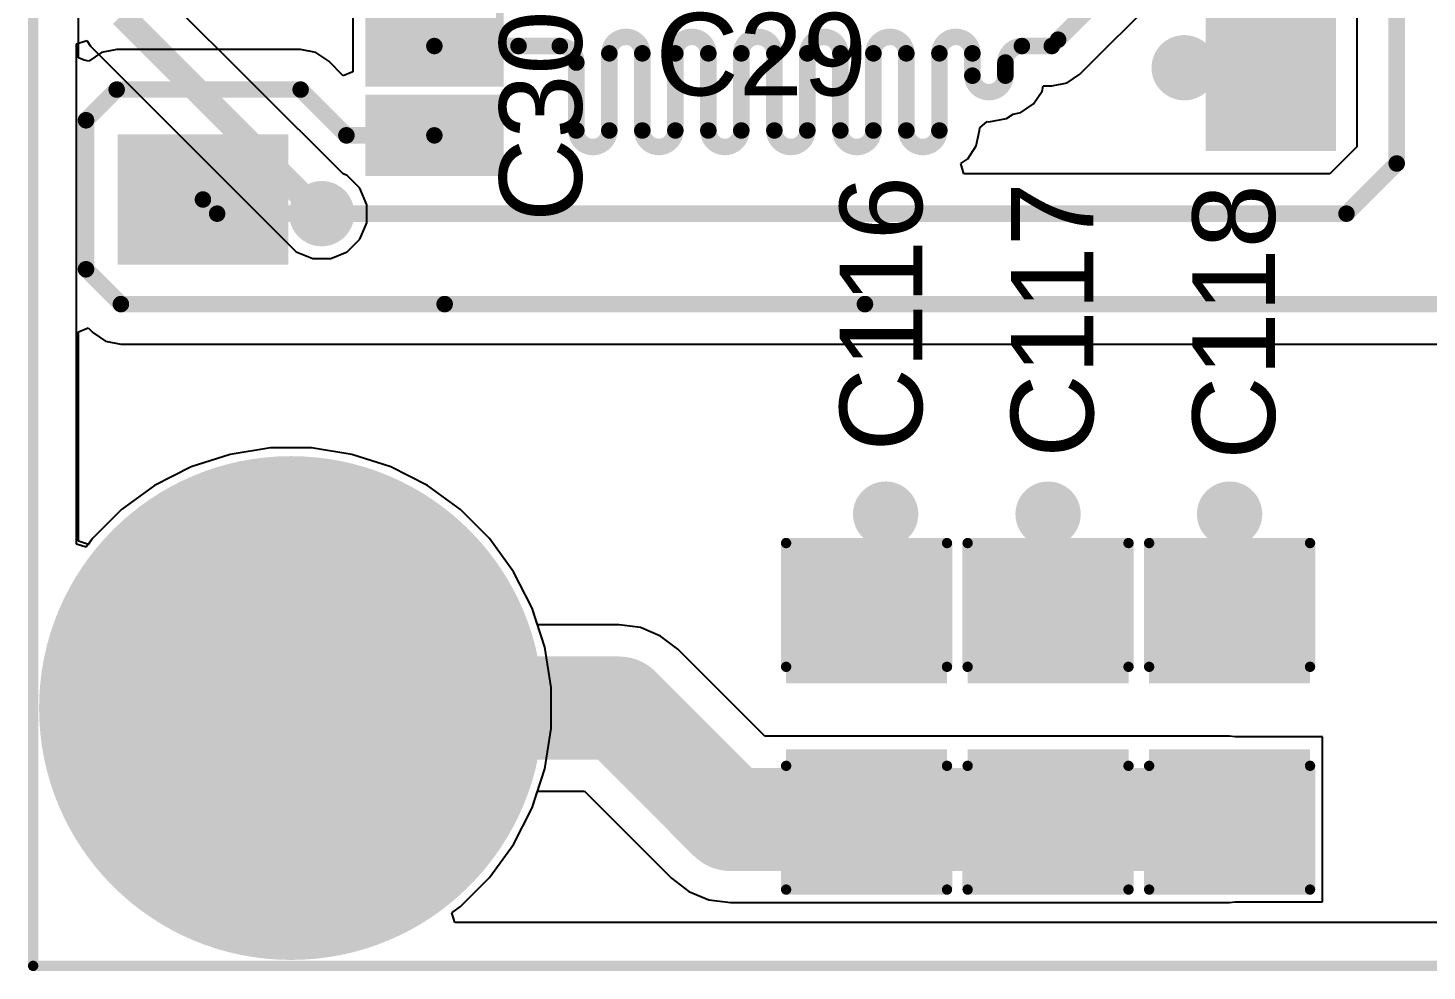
# Model space of a CAD drawing. Header units: millimetres. Extents: x 0 to 172, y 0 to 138.
# Drawn here: x -0.06 to 17.16, y -0.06 to 11.55 of the extents above; entities that cross this region are included whole.
import ezdxf

# ---------------------------------------------------------------- set-up
doc = ezdxf.new("R2010")
doc.units = ezdxf.units.MM
for name, color, linetype in [('BottomLayer', 5, 'Continuous'), ('BottomPaste', 16, 'Continuous'), ('BottomSolder', 6, 'Continuous'), ('Mechanical2', 216, 'Continuous'), ('MultiLayer', 9, 'Continuous'), ('PadHoleLayer', 156, 'Continuous'), ('TopLayer', 1, 'Continuous'), ('TopOverlay', 2, 'Continuous'), ('TopPaste', 8, 'Continuous'), ('TopSolder', 216, 'Continuous'), ('ViaHoleLayer', 16, 'Continuous')]:
    doc.layers.add(name, color=color, linetype=linetype)
doc.styles.add('Arial', font='', dxfattribs={"height": 0.2})
doc.styles.get('Arial').set_extended_font_data('Arial')

# ---------------------------------------------------------------- blocks, each defined once
blk = doc.blocks.new('693071010811_B_265')
at = {"layer": 'BottomLayer'}
for points in [[(13.85, 0.05), (12.45, 0.05), (12.45, 1.95), (13.85, 1.95)], [(0.7, -0.95), (-0.7, -0.95), (-0.7, 0.95), (0.7, 0.95)], [(3.39, -3.4), (2.59, -3.4), (2.59, -1.9), (3.39, -1.9)], [(5.59, -3.4), (4.79, -3.4), (4.79, -1.9), (5.59, -1.9)], [(1.19, -3.6), (0.39, -3.6), (0.39, -2.1), (1.19, -2.1)], [(2.29, -3.6), (1.49, -3.6), (1.49, -2.1), (2.29, -2.1)], [(4.49, -3.6), (3.69, -3.6), (3.69, -2.1), (4.49, -2.1)], [(6.69, -3.6), (5.89, -3.6), (5.89, -2.1), (6.69, -2.1)], [(8.89, -3.6), (8.09, -3.6), (8.09, -2.1), (8.89, -2.1)], [(7.79, -4), (6.99, -4), (6.99, -2.5), (7.79, -2.5)], [(0.7, -12.45), (2.5, -12.45), (2.5, -13.85), (0.7, -13.85)], [(6.4, -12.45), (8.2, -12.45), (8.2, -13.85), (6.4, -13.85)]]:
    blk.add_hatch(color=5, dxfattribs=at).paths.add_polyline_path(points)
at = {"layer": 'BottomPaste'}
for points in [[(13.85, 0.05), (12.45, 0.05), (12.45, 1.95), (13.85, 1.95)], [(0.7, -0.95), (-0.7, -0.95), (-0.7, 0.95), (0.7, 0.95)], [(3.39, -3.4), (2.59, -3.4), (2.59, -1.9), (3.39, -1.9)], [(5.59, -3.4), (4.79, -3.4), (4.79, -1.9), (5.59, -1.9)], [(1.19, -3.6), (0.39, -3.6), (0.39, -2.1), (1.19, -2.1)], [(2.29, -3.6), (1.49, -3.6), (1.49, -2.1), (2.29, -2.1)], [(4.49, -3.6), (3.69, -3.6), (3.69, -2.1), (4.49, -2.1)], [(6.69, -3.6), (5.89, -3.6), (5.89, -2.1), (6.69, -2.1)], [(8.89, -3.6), (8.09, -3.6), (8.09, -2.1), (8.89, -2.1)], [(7.79, -4), (6.99, -4), (6.99, -2.5), (7.79, -2.5)], [(0.7, -12.45), (2.5, -12.45), (2.5, -13.85), (0.7, -13.85)], [(6.4, -12.45), (8.2, -12.45), (8.2, -13.85), (6.4, -13.85)]]:
    blk.add_hatch(color=16, dxfattribs=at).paths.add_polyline_path(points)
at = {"layer": 'BottomSolder'}
for points in [[(13.952, -0.052), (12.348, -0.052), (12.348, 2.052), (13.952, 2.052)], [(0.802, -1.052), (-0.802, -1.052), (-0.802, 1.052), (0.802, 1.052)], [(3.492, -3.502), (2.488, -3.502), (2.488, -1.798), (3.492, -1.798)], [(5.692, -3.502), (4.688, -3.502), (4.688, -1.798), (5.692, -1.798)], [(1.292, -3.702), (0.288, -3.702), (0.288, -1.998), (1.292, -1.998)], [(2.392, -3.702), (1.388, -3.702), (1.388, -1.998), (2.392, -1.998)], [(4.592, -3.702), (3.588, -3.702), (3.588, -1.998), (4.592, -1.998)], [(6.792, -3.702), (5.788, -3.702), (5.788, -1.998), (6.792, -1.998)], [(8.992, -3.702), (7.988, -3.702), (7.988, -1.998), (8.992, -1.998)], [(7.892, -4.102), (6.888, -4.102), (6.888, -2.398), (7.892, -2.398)], [(0.598, -12.348), (2.602, -12.348), (2.602, -13.952), (0.598, -13.952)], [(6.298, -12.348), (8.302, -12.348), (8.302, -13.952), (6.298, -13.952)]]:
    blk.add_hatch(color=6, dxfattribs=at).paths.add_polyline_path(points)
blk = doc.blocks.new('C___1206_314')
at = {"layer": 'TopLayer'}
for points in [[(-2.032, 0.889), (-0.508, 0.889), (-0.508, -0.889), (-2.032, -0.889)], [(0.508, 0.889), (2.032, 0.889), (2.032, -0.889), (0.508, -0.889)]]:
    blk.add_hatch(color=1, dxfattribs=at).paths.add_polyline_path(points)
at = {"layer": 'TopPaste'}
for points in [[(-2.032, 0.889), (-0.508, 0.889), (-0.508, -0.889), (-2.032, -0.889)], [(0.508, 0.889), (2.032, 0.889), (2.032, -0.889), (0.508, -0.889)]]:
    blk.add_hatch(color=8, dxfattribs=at).paths.add_polyline_path(points)
at = {"layer": 'TopSolder'}
for points in [[(-2.1336, 0.9906), (-0.4064, 0.9906), (-0.4064, -0.9906), (-2.1336, -0.9906)], [(0.4064, 0.9906), (2.1336, 0.9906), (2.1336, -0.9906), (0.4064, -0.9906)]]:
    blk.add_hatch(color=216, dxfattribs=at).paths.add_polyline_path(points)
at = {"layer": 'TopOverlay', "const_width": 0.127}
for points in [[(-2.1336, 0.9906), (-0.6096, 0.9906)], [(-2.1336, 0.9906), (-2.1336, -0.9906)], [(0.6096, 0.9906), (2.1336, 0.9906)], [(2.1336, 0.9906), (2.1336, -0.9906)], [(-2.1336, -0.9906), (-0.6096, -0.9906)], [(0.6096, -0.9906), (2.1336, -0.9906)]]:
    blk.add_lwpolyline(points, dxfattribs=at)
at = {"layer": 'TopOverlay', "const_width": 0.0635}
for points in [[(-2.16535, 0.9906, 1), (-2.10185, 0.9906, 1)], [(-2.16535, 0.9906, 1), (-2.10185, 0.9906, 1)], [(-0.64135, 0.9906, 1), (-0.57785, 0.9906, 1)], [(0.57785, 0.9906, 1), (0.64135, 0.9906, 1)], [(2.10185, 0.9906, 1), (2.16535, 0.9906, 1)], [(2.10185, 0.9906, 1), (2.16535, 0.9906, 1)], [(-2.16535, -0.9906, 1), (-2.10185, -0.9906, 1)], [(-2.16535, -0.9906, 1), (-2.10185, -0.9906, 1)], [(-0.64135, -0.9906, 1), (-0.57785, -0.9906, 1)], [(0.57785, -0.9906, 1), (0.64135, -0.9906, 1)], [(2.10185, -0.9906, 1), (2.16535, -0.9906, 1)], [(2.10185, -0.9906, 1), (2.16535, -0.9906, 1)]]:
    blk.add_lwpolyline(points, format="xyb", close=True, dxfattribs=at)
blk = doc.blocks.new('C___1206_315')
at = {"layer": 'TopLayer'}
for points in [[(-2.032, 0.889), (-0.508, 0.889), (-0.508, -0.889), (-2.032, -0.889)], [(0.508, 0.889), (2.032, 0.889), (2.032, -0.889), (0.508, -0.889)]]:
    blk.add_hatch(color=1, dxfattribs=at).paths.add_polyline_path(points)
at = {"layer": 'TopPaste'}
for points in [[(-2.032, 0.889), (-0.508, 0.889), (-0.508, -0.889), (-2.032, -0.889)], [(0.508, 0.889), (2.032, 0.889), (2.032, -0.889), (0.508, -0.889)]]:
    blk.add_hatch(color=8, dxfattribs=at).paths.add_polyline_path(points)
at = {"layer": 'TopSolder'}
for points in [[(-2.1336, 0.9906), (-0.4064, 0.9906), (-0.4064, -0.9906), (-2.1336, -0.9906)], [(0.4064, 0.9906), (2.1336, 0.9906), (2.1336, -0.9906), (0.4064, -0.9906)]]:
    blk.add_hatch(color=216, dxfattribs=at).paths.add_polyline_path(points)
at = {"layer": 'TopOverlay', "const_width": 0.127}
for points in [[(-2.1336, 0.9906), (-0.6096, 0.9906)], [(-2.1336, 0.9906), (-2.1336, -0.9906)], [(0.6096, 0.9906), (2.1336, 0.9906)], [(2.1336, 0.9906), (2.1336, -0.9906)], [(-2.1336, -0.9906), (-0.6096, -0.9906)], [(0.6096, -0.9906), (2.1336, -0.9906)]]:
    blk.add_lwpolyline(points, dxfattribs=at)
at = {"layer": 'TopOverlay', "const_width": 0.0635}
for points in [[(-2.16535, 0.9906, 1), (-2.10185, 0.9906, 1)], [(-2.16535, 0.9906, 1), (-2.10185, 0.9906, 1)], [(-0.64135, 0.9906, 1), (-0.57785, 0.9906, 1)], [(0.57785, 0.9906, 1), (0.64135, 0.9906, 1)], [(2.10185, 0.9906, 1), (2.16535, 0.9906, 1)], [(2.10185, 0.9906, 1), (2.16535, 0.9906, 1)], [(-2.16535, -0.9906, 1), (-2.10185, -0.9906, 1)], [(-2.16535, -0.9906, 1), (-2.10185, -0.9906, 1)], [(-0.64135, -0.9906, 1), (-0.57785, -0.9906, 1)], [(0.57785, -0.9906, 1), (0.64135, -0.9906, 1)], [(2.10185, -0.9906, 1), (2.16535, -0.9906, 1)], [(2.10185, -0.9906, 1), (2.16535, -0.9906, 1)]]:
    blk.add_lwpolyline(points, format="xyb", close=True, dxfattribs=at)
blk = doc.blocks.new('C___1206_316')
at = {"layer": 'TopLayer'}
for points in [[(-2.032, 0.889), (-0.508, 0.889), (-0.508, -0.889), (-2.032, -0.889)], [(0.508, 0.889), (2.032, 0.889), (2.032, -0.889), (0.508, -0.889)]]:
    blk.add_hatch(color=1, dxfattribs=at).paths.add_polyline_path(points)
at = {"layer": 'TopPaste'}
for points in [[(-2.032, 0.889), (-0.508, 0.889), (-0.508, -0.889), (-2.032, -0.889)], [(0.508, 0.889), (2.032, 0.889), (2.032, -0.889), (0.508, -0.889)]]:
    blk.add_hatch(color=8, dxfattribs=at).paths.add_polyline_path(points)
at = {"layer": 'TopSolder'}
for points in [[(-2.1336, 0.9906), (-0.4064, 0.9906), (-0.4064, -0.9906), (-2.1336, -0.9906)], [(0.4064, 0.9906), (2.1336, 0.9906), (2.1336, -0.9906), (0.4064, -0.9906)]]:
    blk.add_hatch(color=216, dxfattribs=at).paths.add_polyline_path(points)
at = {"layer": 'TopOverlay', "const_width": 0.127}
for points in [[(-2.1336, 0.9906), (-0.6096, 0.9906)], [(-2.1336, 0.9906), (-2.1336, -0.9906)], [(0.6096, 0.9906), (2.1336, 0.9906)], [(2.1336, 0.9906), (2.1336, -0.9906)], [(-2.1336, -0.9906), (-0.6096, -0.9906)], [(0.6096, -0.9906), (2.1336, -0.9906)]]:
    blk.add_lwpolyline(points, dxfattribs=at)
at = {"layer": 'TopOverlay', "const_width": 0.0635}
for points in [[(-2.16535, 0.9906, 1), (-2.10185, 0.9906, 1)], [(-2.16535, 0.9906, 1), (-2.10185, 0.9906, 1)], [(-0.64135, 0.9906, 1), (-0.57785, 0.9906, 1)], [(0.57785, 0.9906, 1), (0.64135, 0.9906, 1)], [(2.10185, 0.9906, 1), (2.16535, 0.9906, 1)], [(2.10185, 0.9906, 1), (2.16535, 0.9906, 1)], [(-2.16535, -0.9906, 1), (-2.10185, -0.9906, 1)], [(-2.16535, -0.9906, 1), (-2.10185, -0.9906, 1)], [(-0.64135, -0.9906, 1), (-0.57785, -0.9906, 1)], [(0.57785, -0.9906, 1), (0.64135, -0.9906, 1)], [(2.10185, -0.9906, 1), (2.16535, -0.9906, 1)], [(2.10185, -0.9906, 1), (2.16535, -0.9906, 1)]]:
    blk.add_lwpolyline(points, format="xyb", close=True, dxfattribs=at)

msp = doc.modelspace()

# ---------------------------------------------------------------- hatches: boundary and pattern name
at = {"layer": 'BottomLayer'}
h = msp.add_hatch(color=5, dxfattribs=at)
edge = h.paths.add_edge_path()
edge.add_arc((14.173, 11.06), 0.3, 0, 360)
h = msp.add_hatch(color=5, dxfattribs=at)
edge = h.paths.add_edge_path()
edge.add_arc((3.553, 9.263), 0.3, 0, 360)
h = msp.add_hatch(color=5, dxfattribs=at)
edge = h.paths.add_edge_path()
edge.add_arc((3.175, 3.175), 3, 0, 360)
h = msp.add_hatch(color=5, dxfattribs=at)
edge = h.paths.add_edge_path()
edge.add_arc((10.497, 5.563), 0.3, 0, 360)
h = msp.add_hatch(color=5, dxfattribs=at)
edge = h.paths.add_edge_path()
edge.add_arc((12.497, 5.563), 0.3, 0, 360)
h = msp.add_hatch(color=5, dxfattribs=at)
edge = h.paths.add_edge_path()
edge.add_arc((14.732, 5.563), 0.3, 0, 360)
at = {"layer": 'BottomSolder'}
h = msp.add_hatch(color=6, dxfattribs=at)
edge = h.paths.add_edge_path()
edge.add_arc((14.173, 11.06), 0.402, 0, 360)
h = msp.add_hatch(color=6, dxfattribs=at)
edge = h.paths.add_edge_path()
edge.add_arc((3.553, 9.263), 0.402, 0, 360)
h = msp.add_hatch(color=6, dxfattribs=at)
edge = h.paths.add_edge_path()
edge.add_arc((3.175, 3.175), 3.102, 0, 360)
h = msp.add_hatch(color=6, dxfattribs=at)
edge = h.paths.add_edge_path()
edge.add_arc((10.497, 5.563), 0.402, 0, 360)
h = msp.add_hatch(color=6, dxfattribs=at)
edge = h.paths.add_edge_path()
edge.add_arc((12.497, 5.563), 0.402, 0, 360)
h = msp.add_hatch(color=6, dxfattribs=at)
edge = h.paths.add_edge_path()
edge.add_arc((14.732, 5.563), 0.402, 0, 360)
at = {"layer": 'MultiLayer'}
h = msp.add_hatch(color=9, dxfattribs=at)
edge = h.paths.add_edge_path()
edge.add_arc((3.175, 3.175), 3, 0, 360)
at = {"layer": 'PadHoleLayer'}
h = msp.add_hatch(color=156, dxfattribs=at)
edge = h.paths.add_edge_path()
edge.add_arc((3.175, 3.175), 2, 0, 360)
at = {"layer": 'TopLayer'}
h = msp.add_hatch(color=1, dxfattribs=at)
edge = h.paths.add_edge_path()
edge.add_arc((14.173, 11.06), 0.3, 0, 360)
h = msp.add_hatch(color=1, dxfattribs=at)
edge = h.paths.add_edge_path()
edge.add_arc((3.553, 9.263), 0.3, 0, 360)
h = msp.add_hatch(color=1, dxfattribs=at)
edge = h.paths.add_edge_path()
edge.add_arc((3.175, 3.175), 3, 0, 360)
h = msp.add_hatch(color=1, dxfattribs=at)
edge = h.paths.add_edge_path()
edge.add_arc((10.497, 5.563), 0.3, 0, 360)
h = msp.add_hatch(color=1, dxfattribs=at)
edge = h.paths.add_edge_path()
edge.add_arc((12.497, 5.563), 0.3, 0, 360)
h = msp.add_hatch(color=1, dxfattribs=at)
edge = h.paths.add_edge_path()
edge.add_arc((14.732, 5.563), 0.3, 0, 360)
at = {"layer": 'TopSolder'}
h = msp.add_hatch(color=216, dxfattribs=at)
edge = h.paths.add_edge_path()
edge.add_arc((14.173, 11.06), 0.402, 0, 360)
h = msp.add_hatch(color=216, dxfattribs=at)
edge = h.paths.add_edge_path()
edge.add_arc((3.553, 9.263), 0.402, 0, 360)
h = msp.add_hatch(color=216, dxfattribs=at)
edge = h.paths.add_edge_path()
edge.add_arc((3.175, 3.175), 3.102, 0, 360)
h = msp.add_hatch(color=216, dxfattribs=at)
edge = h.paths.add_edge_path()
edge.add_arc((10.497, 5.563), 0.402, 0, 360)
h = msp.add_hatch(color=216, dxfattribs=at)
edge = h.paths.add_edge_path()
edge.add_arc((12.497, 5.563), 0.402, 0, 360)
h = msp.add_hatch(color=216, dxfattribs=at)
edge = h.paths.add_edge_path()
edge.add_arc((14.732, 5.563), 0.402, 0, 360)
at = {"layer": 'ViaHoleLayer'}
h = msp.add_hatch(color=16, dxfattribs=at)
edge = h.paths.add_edge_path()
edge.add_arc((14.173, 11.06), 0.15, 0, 360)
h = msp.add_hatch(color=16, dxfattribs=at)
edge = h.paths.add_edge_path()
edge.add_arc((3.553, 9.263), 0.15, 0, 360)
h = msp.add_hatch(color=16, dxfattribs=at)
edge = h.paths.add_edge_path()
edge.add_arc((10.497, 5.563), 0.15, 0, 360)
h = msp.add_hatch(color=16, dxfattribs=at)
edge = h.paths.add_edge_path()
edge.add_arc((12.497, 5.563), 0.15, 0, 360)
h = msp.add_hatch(color=16, dxfattribs=at)
edge = h.paths.add_edge_path()
edge.add_arc((14.732, 5.563), 0.15, 0, 360)

# ---------------------------------------------------------------- linework, layer by layer
at = {"layer": 'BottomLayer'}
for p, q in [((0.559, 11.183), (0.559, 20.761)), ((12.89, 10.979), (15.326, 13.415)), ((16.297, 12.389), (16.297, 10.084)), ((3.937, 11.981), (3.937, 11.01)), ((0.84, 11.246), (0.686, 11.142)), ((1.029, 11.283), (0.84, 11.246)), ((3.293, 11.283), (1.029, 11.283)), ((3.482, 11.246), (3.293, 11.283)), ((3.641, 11.139), (3.482, 11.246)), ((0.63, 11.153), (0.559, 11.183)), ((0.686, 11.142), (0.63, 11.153)), ((3.819, 10.961), (3.641, 11.139)), ((3.937, 11.01), (3.819, 10.961)), ((12.543, 10.835), (12.731, 10.873)), ((12.731, 10.873), (12.89, 10.979)), ((12.319, 10.614), (12.426, 10.773)), ((12.426, 10.773), (12.438, 10.835)), ((12.438, 10.835), (12.543, 10.835)), ((12.16, 10.507), (12.319, 10.614)), ((11.658, 10.321), (11.749, 10.396)), ((11.749, 10.396), (11.768, 10.392)), ((11.768, 10.392), (11.986, 10.435)), ((11.986, 10.435), (12.066, 10.488)), ((12.066, 10.488), (12.16, 10.507)), ((11.613, 10.098), (11.651, 10.286)), ((11.651, 10.286), (11.658, 10.321)), ((11.507, 9.939), (11.613, 10.098)), ((16.297, 10.084), (15.968, 9.755)), ((11.421, 9.882), (11.507, 9.939)), ((11.46, 9.755), (11.421, 9.882)), ((15.968, 9.755), (11.46, 9.755)), ((0.559, 7.809), (0.676, 7.858)), ((0.559, 5.229), (0.559, 7.809)), ((0.676, 7.858), (0.733, 7.801)), ((0.733, 7.801), (0.892, 7.694)), ((0.892, 7.694), (1.081, 7.657)), ((1.081, 7.657), (17.572, 7.657)), ((2.923, 6.378), (2.425, 6.299)), ((3.427, 6.378), (2.923, 6.378)), ((3.925, 6.299), (3.427, 6.378)), ((2.425, 6.299), (1.945, 6.144)), ((4.405, 6.144), (3.925, 6.299)), ((1.945, 6.144), (1.496, 5.915)), ((4.854, 5.915), (4.405, 6.144)), ((1.496, 5.915), (1.088, 5.618)), ((5.262, 5.618), (4.854, 5.915)), ((1.088, 5.618), (0.732, 5.262)), ((5.618, 5.262), (5.262, 5.618)), ((0.68, 5.19), (0.559, 5.229)), ((0.732, 5.262), (0.68, 5.19)), ((5.915, 4.854), (5.618, 5.262)), ((6.144, 4.405), (5.915, 4.854)), ((6.299, 3.925), (6.144, 4.405)), ((6.378, 3.427), (6.299, 3.925)), ((6.378, 2.923), (6.378, 3.427)), ((6.299, 2.425), (6.378, 2.923)), ((6.144, 1.945), (6.299, 2.425)), ((5.915, 1.496), (6.144, 1.945)), ((5.618, 1.088), (5.915, 1.496)), ((5.262, 0.732), (5.618, 1.088)), ((5.155, 0.654), (5.262, 0.732)), ((5.194, 0.533), (5.155, 0.654)), ((31.064, 0.533), (5.194, 0.533))]:
    msp.add_line(p, q, dxfattribs=at)
for points, const_width in [([(12.621, 11.405), (15.122, 13.907)], 0.203), ([(16.789, 9.881), (16.789, 12.389)], 0.203), ([(4.941, 11.327), (5.977, 11.327)], 0.203), ([(5.977, 11.327), (6.485, 11.327)], 0.203), ([(12.175, 11.327), (12.543, 11.327)], 0.203), ([(12.543, 11.327), (12.621, 11.405)], 0.203), ([(6.688, 10.287), (6.688, 11.124)], 0.203), ([(7.095, 10.287), (7.095, 11.237)], 0.203), ([(7.501, 10.287), (7.501, 11.237)], 0.203), ([(7.907, 10.287), (7.907, 11.237)], 0.203), ([(8.314, 10.287), (8.314, 11.237)], 0.203), ([(8.72, 10.287), (8.72, 11.237)], 0.203), ([(9.127, 10.287), (9.127, 11.237)], 0.203), ([(9.533, 10.287), (9.533, 11.237)], 0.203), ([(9.939, 10.287), (9.939, 11.237)], 0.203), ([(10.346, 10.287), (10.346, 11.237)], 0.203), ([(10.752, 10.287), (10.752, 11.237)], 0.203), ([(11.159, 10.287), (11.159, 11.237)], 0.203), ([(11.565, 10.962), (11.565, 11.237)], 0.203), ([(11.971, 10.962), (11.971, 11.124)], 0.203), ([(14.173, 11.06), (15.218, 11.06)], 0.381), ([(15.218, 11.06), (15.241, 11.037)], 0.381), ([(0.651, 10.413), (1.029, 10.791)], 0.203), ([(1.029, 10.791), (3.293, 10.791)], 0.203), ([(3.293, 10.791), (3.857, 10.227)], 0.203), ([(0.651, 8.578), (0.651, 10.413)], 0.203), ([(3.857, 10.227), (4.941, 10.227)], 0.203), ([(16.171, 9.263), (16.789, 9.881)], 0.203), ([(2.091, 9.437), (2.265, 9.263)], 0.203), ([(2.265, 9.263), (16.171, 9.263)], 0.203), ([(0.651, 8.578), (1.081, 8.149)], 0.203), ([(1.081, 8.149), (5.067, 8.149)], 0.203), ([(5.067, 8.149), (10.242, 8.149)], 0.203), ([(10.242, 8.149), (17.572, 8.149)], 0.203)]:
    msp.add_lwpolyline(points, dxfattribs=dict(at, const_width=const_width))
for points, const_width in [([(4.89, 11.327, 1), (4.991, 11.327, 1)], 0.102), ([(5.926, 11.327, 1), (6.028, 11.327, 1)], 0.102), ([(5.926, 11.327, 1), (6.028, 11.327, 1)], 0.102), ([(6.434, 11.327, 1), (6.536, 11.327, 1)], 0.102), ([(6.434, 11.327, 1), (6.536, 11.327, 1)], 0.102), ([(12.124, 11.327, 1), (12.225, 11.327, 1)], 0.102), ([(12.124, 11.327, 1), (12.225, 11.327, 1)], 0.102), ([(12.492, 11.327, 1), (12.593, 11.327, 1)], 0.102), ([(12.492, 11.327, 1), (12.593, 11.327, 1)], 0.102), ([(12.57, 11.405, 1), (12.671, 11.405, 1)], 0.102), ([(12.57, 11.405, 1), (12.671, 11.405, 1)], 0.102), ([(6.637, 11.124, 1), (6.739, 11.124, 1)], 0.102), ([(6.637, 11.124, 1), (6.739, 11.124, 1)], 0.102), ([(7.044, 11.237, 1), (7.145, 11.237, 1)], 0.102), ([(7.044, 11.237, 1), (7.145, 11.237, 1)], 0.102), ([(7.45, 11.237, 1), (7.552, 11.237, 1)], 0.102), ([(7.45, 11.237, 1), (7.552, 11.237, 1)], 0.102), ([(7.857, 11.237, 1), (7.958, 11.237, 1)], 0.102), ([(7.857, 11.237, 1), (7.958, 11.237, 1)], 0.102), ([(8.263, 11.237, 1), (8.365, 11.237, 1)], 0.102), ([(8.263, 11.237, 1), (8.365, 11.237, 1)], 0.102), ([(8.669, 11.237, 1), (8.771, 11.237, 1)], 0.102), ([(8.669, 11.237, 1), (8.771, 11.237, 1)], 0.102), ([(9.076, 11.237, 1), (9.177, 11.237, 1)], 0.102), ([(9.076, 11.237, 1), (9.177, 11.237, 1)], 0.102), ([(9.482, 11.237, 1), (9.584, 11.237, 1)], 0.102), ([(9.482, 11.237, 1), (9.584, 11.237, 1)], 0.102), ([(9.889, 11.237, 1), (9.99, 11.237, 1)], 0.102), ([(9.889, 11.237, 1), (9.99, 11.237, 1)], 0.102), ([(10.295, 11.237, 1), (10.397, 11.237, 1)], 0.102), ([(10.295, 11.237, 1), (10.397, 11.237, 1)], 0.102), ([(10.701, 11.237, 1), (10.803, 11.237, 1)], 0.102), ([(10.701, 11.237, 1), (10.803, 11.237, 1)], 0.102), ([(11.108, 11.237, 1), (11.209, 11.237, 1)], 0.102), ([(11.108, 11.237, 1), (11.209, 11.237, 1)], 0.102), ([(11.514, 11.237, 1), (11.616, 11.237, 1)], 0.102), ([(11.514, 11.237, 1), (11.616, 11.237, 1)], 0.102), ([(11.921, 11.124, 1), (12.022, 11.124, 1)], 0.102), ([(11.921, 11.124, 1), (12.022, 11.124, 1)], 0.102), ([(14.078, 11.06, 1), (14.268, 11.06, 1)], 0.191), ([(15.123, 11.06, 1), (15.313, 11.06, 1)], 0.191), ([(15.123, 11.06, 1), (15.313, 11.06, 1)], 0.191), ([(15.145, 11.037, 1), (15.336, 11.037, 1)], 0.191), ([(11.514, 10.962, 1), (11.616, 10.962, 1)], 0.102), ([(11.514, 10.962, 1), (11.616, 10.962, 1)], 0.102), ([(11.921, 10.962, 1), (12.022, 10.962, 1)], 0.102), ([(11.921, 10.962, 1), (12.022, 10.962, 1)], 0.102), ([(0.978, 10.791, 1), (1.079, 10.791, 1)], 0.102), ([(0.978, 10.791, 1), (1.079, 10.791, 1)], 0.102), ([(3.243, 10.791, 1), (3.344, 10.791, 1)], 0.102), ([(3.243, 10.791, 1), (3.344, 10.791, 1)], 0.102), ([(0.6, 10.413, 1), (0.702, 10.413, 1)], 0.102), ([(0.6, 10.413, 1), (0.702, 10.413, 1)], 0.102), ([(6.637, 10.287, 1), (6.739, 10.287, 1)], 0.102), ([(6.637, 10.287, 1), (6.739, 10.287, 1)], 0.102), ([(7.044, 10.287, 1), (7.145, 10.287, 1)], 0.102), ([(7.044, 10.287, 1), (7.145, 10.287, 1)], 0.102), ([(7.45, 10.287, 1), (7.552, 10.287, 1)], 0.102), ([(7.45, 10.287, 1), (7.552, 10.287, 1)], 0.102), ([(7.857, 10.287, 1), (7.958, 10.287, 1)], 0.102), ([(7.857, 10.287, 1), (7.958, 10.287, 1)], 0.102), ([(8.263, 10.287, 1), (8.365, 10.287, 1)], 0.102), ([(8.263, 10.287, 1), (8.365, 10.287, 1)], 0.102), ([(8.669, 10.287, 1), (8.771, 10.287, 1)], 0.102), ([(8.669, 10.287, 1), (8.771, 10.287, 1)], 0.102), ([(9.076, 10.287, 1), (9.177, 10.287, 1)], 0.102), ([(9.076, 10.287, 1), (9.177, 10.287, 1)], 0.102), ([(9.482, 10.287, 1), (9.584, 10.287, 1)], 0.102), ([(9.482, 10.287, 1), (9.584, 10.287, 1)], 0.102), ([(9.889, 10.287, 1), (9.99, 10.287, 1)], 0.102), ([(9.889, 10.287, 1), (9.99, 10.287, 1)], 0.102), ([(10.295, 10.287, 1), (10.397, 10.287, 1)], 0.102), ([(10.295, 10.287, 1), (10.397, 10.287, 1)], 0.102), ([(10.701, 10.287, 1), (10.803, 10.287, 1)], 0.102), ([(10.701, 10.287, 1), (10.803, 10.287, 1)], 0.102), ([(11.108, 10.287, 1), (11.209, 10.287, 1)], 0.102), ([(11.108, 10.287, 1), (11.209, 10.287, 1)], 0.102), ([(3.806, 10.227, 1), (3.908, 10.227, 1)], 0.102), ([(3.806, 10.227, 1), (3.908, 10.227, 1)], 0.102), ([(4.89, 10.227, 1), (4.991, 10.227, 1)], 0.102), ([(16.739, 9.881, 1), (16.84, 9.881, 1)], 0.102), ([(16.739, 9.881, 1), (16.84, 9.881, 1)], 0.102), ([(2.04, 9.437, 1), (2.141, 9.437, 1)], 0.102), ([(2.215, 9.263, 1), (2.316, 9.263, 1)], 0.102), ([(2.215, 9.263, 1), (2.316, 9.263, 1)], 0.102), ([(16.121, 9.263, 1), (16.222, 9.263, 1)], 0.102), ([(16.121, 9.263, 1), (16.222, 9.263, 1)], 0.102), ([(0.6, 8.578, 1), (0.702, 8.578, 1)], 0.102), ([(0.6, 8.578, 1), (0.702, 8.578, 1)], 0.102), ([(1.03, 8.149, 1), (1.131, 8.149, 1)], 0.102), ([(1.03, 8.149, 1), (1.131, 8.149, 1)], 0.102), ([(5.016, 8.149, 1), (5.118, 8.149, 1)], 0.102), ([(5.016, 8.149, 1), (5.118, 8.149, 1)], 0.102), ([(10.191, 8.149, 1), (10.293, 8.149, 1)], 0.102), ([(10.191, 8.149, 1), (10.293, 8.149, 1)], 0.102)]:
    msp.add_lwpolyline(points, format="xyb", close=True, dxfattribs=dict(at, const_width=const_width))
at = {"layer": 'BottomLayer', "const_width": 0.203}
for points in [[(6.485, 11.327, -0.414214), (6.688, 11.124)], [(7.095, 11.237, -1), (7.501, 11.237)], [(7.907, 11.237, -1), (8.314, 11.237)], [(8.72, 11.237, -1), (9.127, 11.237)], [(9.533, 11.237, -1), (9.939, 11.237)], [(10.346, 11.237, -1), (10.752, 11.237)], [(11.159, 11.237, -1), (11.565, 11.237)], [(11.971, 11.124, -0.414214), (12.175, 11.327)], [(11.971, 10.962, -1), (11.565, 10.962)], [(7.095, 10.287, -1), (6.688, 10.287)], [(7.907, 10.287, -1), (7.501, 10.287)], [(8.72, 10.287, -1), (8.314, 10.287)], [(9.533, 10.287, -1), (9.127, 10.287)], [(10.346, 10.287, -1), (9.939, 10.287)], [(11.159, 10.287, -1), (10.752, 10.287)]]:
    msp.add_lwpolyline(points, format="xyb", dxfattribs=at)
at = {"layer": 'Mechanical2', "const_width": 0.127}
for points in [[(0, 0), (0, 120)], [(0, 0), (160, 0)]]:
    msp.add_lwpolyline(points, dxfattribs=at)
at = {"layer": 'Mechanical2', "const_width": 0.0635}
msp.add_lwpolyline([(-0.032, 0, 1), (0.032, 0, 1)], format="xyb", close=True, dxfattribs=at)
msp.add_lwpolyline([(-0.032, 0, 1), (0.032, 0, 1)], format="xyb", close=True, dxfattribs=at)
at = {"layer": 'TopLayer'}
for p, q in [((3.816, 9.753), (1.634, 11.935)), ((0.533, 11.355), (0.66, 11.394)), ((0.66, 11.394), (0.706, 11.325)), ((0.533, 5.194), (0.533, 11.355)), ((0.706, 11.325), (3.153, 8.878)), ((3.867, 9.732), (3.816, 9.753)), ((4.023, 9.576), (3.867, 9.732)), ((4.107, 9.373), (4.023, 9.576)), ((4.107, 9.152), (4.107, 9.373)), ((4.023, 8.949), (4.107, 9.152)), ((3.153, 8.878), (3.157, 8.876)), ((3.157, 8.876), (3.24, 8.793)), ((3.24, 8.793), (3.443, 8.709)), ((3.664, 8.709), (3.867, 8.793)), ((3.867, 8.793), (4.023, 8.949)), ((3.443, 8.709), (3.664, 8.709)), ((2.923, 6.378), (2.425, 6.299)), ((3.427, 6.378), (2.923, 6.378)), ((3.925, 6.299), (3.427, 6.378)), ((2.425, 6.299), (1.945, 6.144)), ((4.405, 6.144), (3.925, 6.299)), ((1.945, 6.144), (1.496, 5.915)), ((4.854, 5.915), (4.405, 6.144)), ((1.496, 5.915), (1.088, 5.618)), ((5.262, 5.618), (4.854, 5.915)), ((1.088, 5.618), (0.732, 5.262)), ((5.618, 5.262), (5.262, 5.618)), ((0.654, 5.155), (0.533, 5.194)), ((0.732, 5.262), (0.654, 5.155)), ((5.915, 4.854), (5.618, 5.262)), ((6.144, 4.405), (5.915, 4.854)), ((6.21, 4.2), (6.144, 4.405)), ((7.214, 4.2), (6.21, 4.2)), ((7.479, 4.165), (7.214, 4.2)), ((7.214, 4.2), (7.214, 4.2)), ((7.726, 4.062), (7.479, 4.165)), ((7.938, 3.9), (7.726, 4.062)), ((9.01, 2.828), (7.938, 3.9)), ((14.732, 2.828), (9.01, 2.828)), ((14.799, 2.819), (14.732, 2.828)), ((15.875, 2.819), (14.799, 2.819)), ((15.875, 0.787), (15.875, 2.819)), ((6.144, 1.945), (6.21, 2.15)), ((6.21, 2.15), (6.789, 2.15)), ((6.789, 2.15), (7.861, 1.079)), ((5.915, 1.496), (6.144, 1.945)), ((5.618, 1.088), (5.915, 1.496)), ((5.262, 0.732), (5.618, 1.088)), ((7.861, 1.079), (7.861, 1.079)), ((7.861, 1.079), (8.073, 0.916)), ((8.073, 0.916), (8.32, 0.814)), ((5.155, 0.654), (5.262, 0.732)), ((8.32, 0.814), (8.585, 0.779)), ((8.585, 0.779), (14.732, 0.779)), ((14.732, 0.779), (14.799, 0.787)), ((14.799, 0.787), (15.875, 0.787)), ((5.194, 0.533), (5.155, 0.654)), ((31.064, 0.533), (5.194, 0.533))]:
    msp.add_line(p, q, dxfattribs=at)
for points, const_width in [([(1.091, 11.71), (3.538, 9.263)], 0.305), ([(3.175, 3.175), (7.214, 3.175)], 1.27), ([(7.214, 3.175), (8.585, 1.803)], 1.27), ([(8.585, 1.803), (10.262, 1.803)], 1.27), ([(10.262, 1.803), (12.497, 1.803)], 1.27), ([(12.497, 1.803), (14.732, 1.803)], 1.27)]:
    msp.add_lwpolyline(points, dxfattribs=dict(at, const_width=const_width))
for points, const_width in [([(3.462, 9.263, 1), (3.614, 9.263, 1)], 0.152), ([(2.857, 3.175, 1), (3.493, 3.175, 1)], 0.635), ([(6.896, 3.175, 1), (7.531, 3.175, 1)], 0.635), ([(6.896, 3.175, 1), (7.531, 3.175, 1)], 0.635), ([(8.268, 1.803, 1), (8.903, 1.803, 1)], 0.635), ([(8.268, 1.803, 1), (8.903, 1.803, 1)], 0.635), ([(9.944, 1.803, 1), (10.579, 1.803, 1)], 0.635), ([(9.944, 1.803, 1), (10.579, 1.803, 1)], 0.635), ([(12.179, 1.803, 1), (12.814, 1.803, 1)], 0.635), ([(12.179, 1.803, 1), (12.814, 1.803, 1)], 0.635), ([(14.415, 1.803, 1), (15.05, 1.803, 1)], 0.635)]:
    msp.add_lwpolyline(points, format="xyb", close=True, dxfattribs=dict(at, const_width=const_width))

# ---------------------------------------------------------------- block references
at = {"rotation": 90}
for name, p in [('693071010811_B_265', (2.091, 9.437)), ('C___1206_316', (10.262, 3.073)), ('C___1206_315', (12.497, 3.073)), ('C___1206_314', (14.732, 3.073))]:
    msp.add_blockref(name, p, dxfattribs=at)

# ---------------------------------------------------------------- texts
at = {"layer": 'TopOverlay', "style": 'Arial'}
msp.add_text('C29', height=1.016, dxfattribs=at).set_placement((7.663, 10.719))
for s, p in [('C30', (6.756, 9.161)), ('C116', (10.947, 6.334)), ('C117', (13.055, 6.257)), ('C118', (15.291, 6.232))]:
    msp.add_text(s, height=1.016, rotation=90, dxfattribs=at).set_placement(p)

doc.saveas('drawing.dxf')
